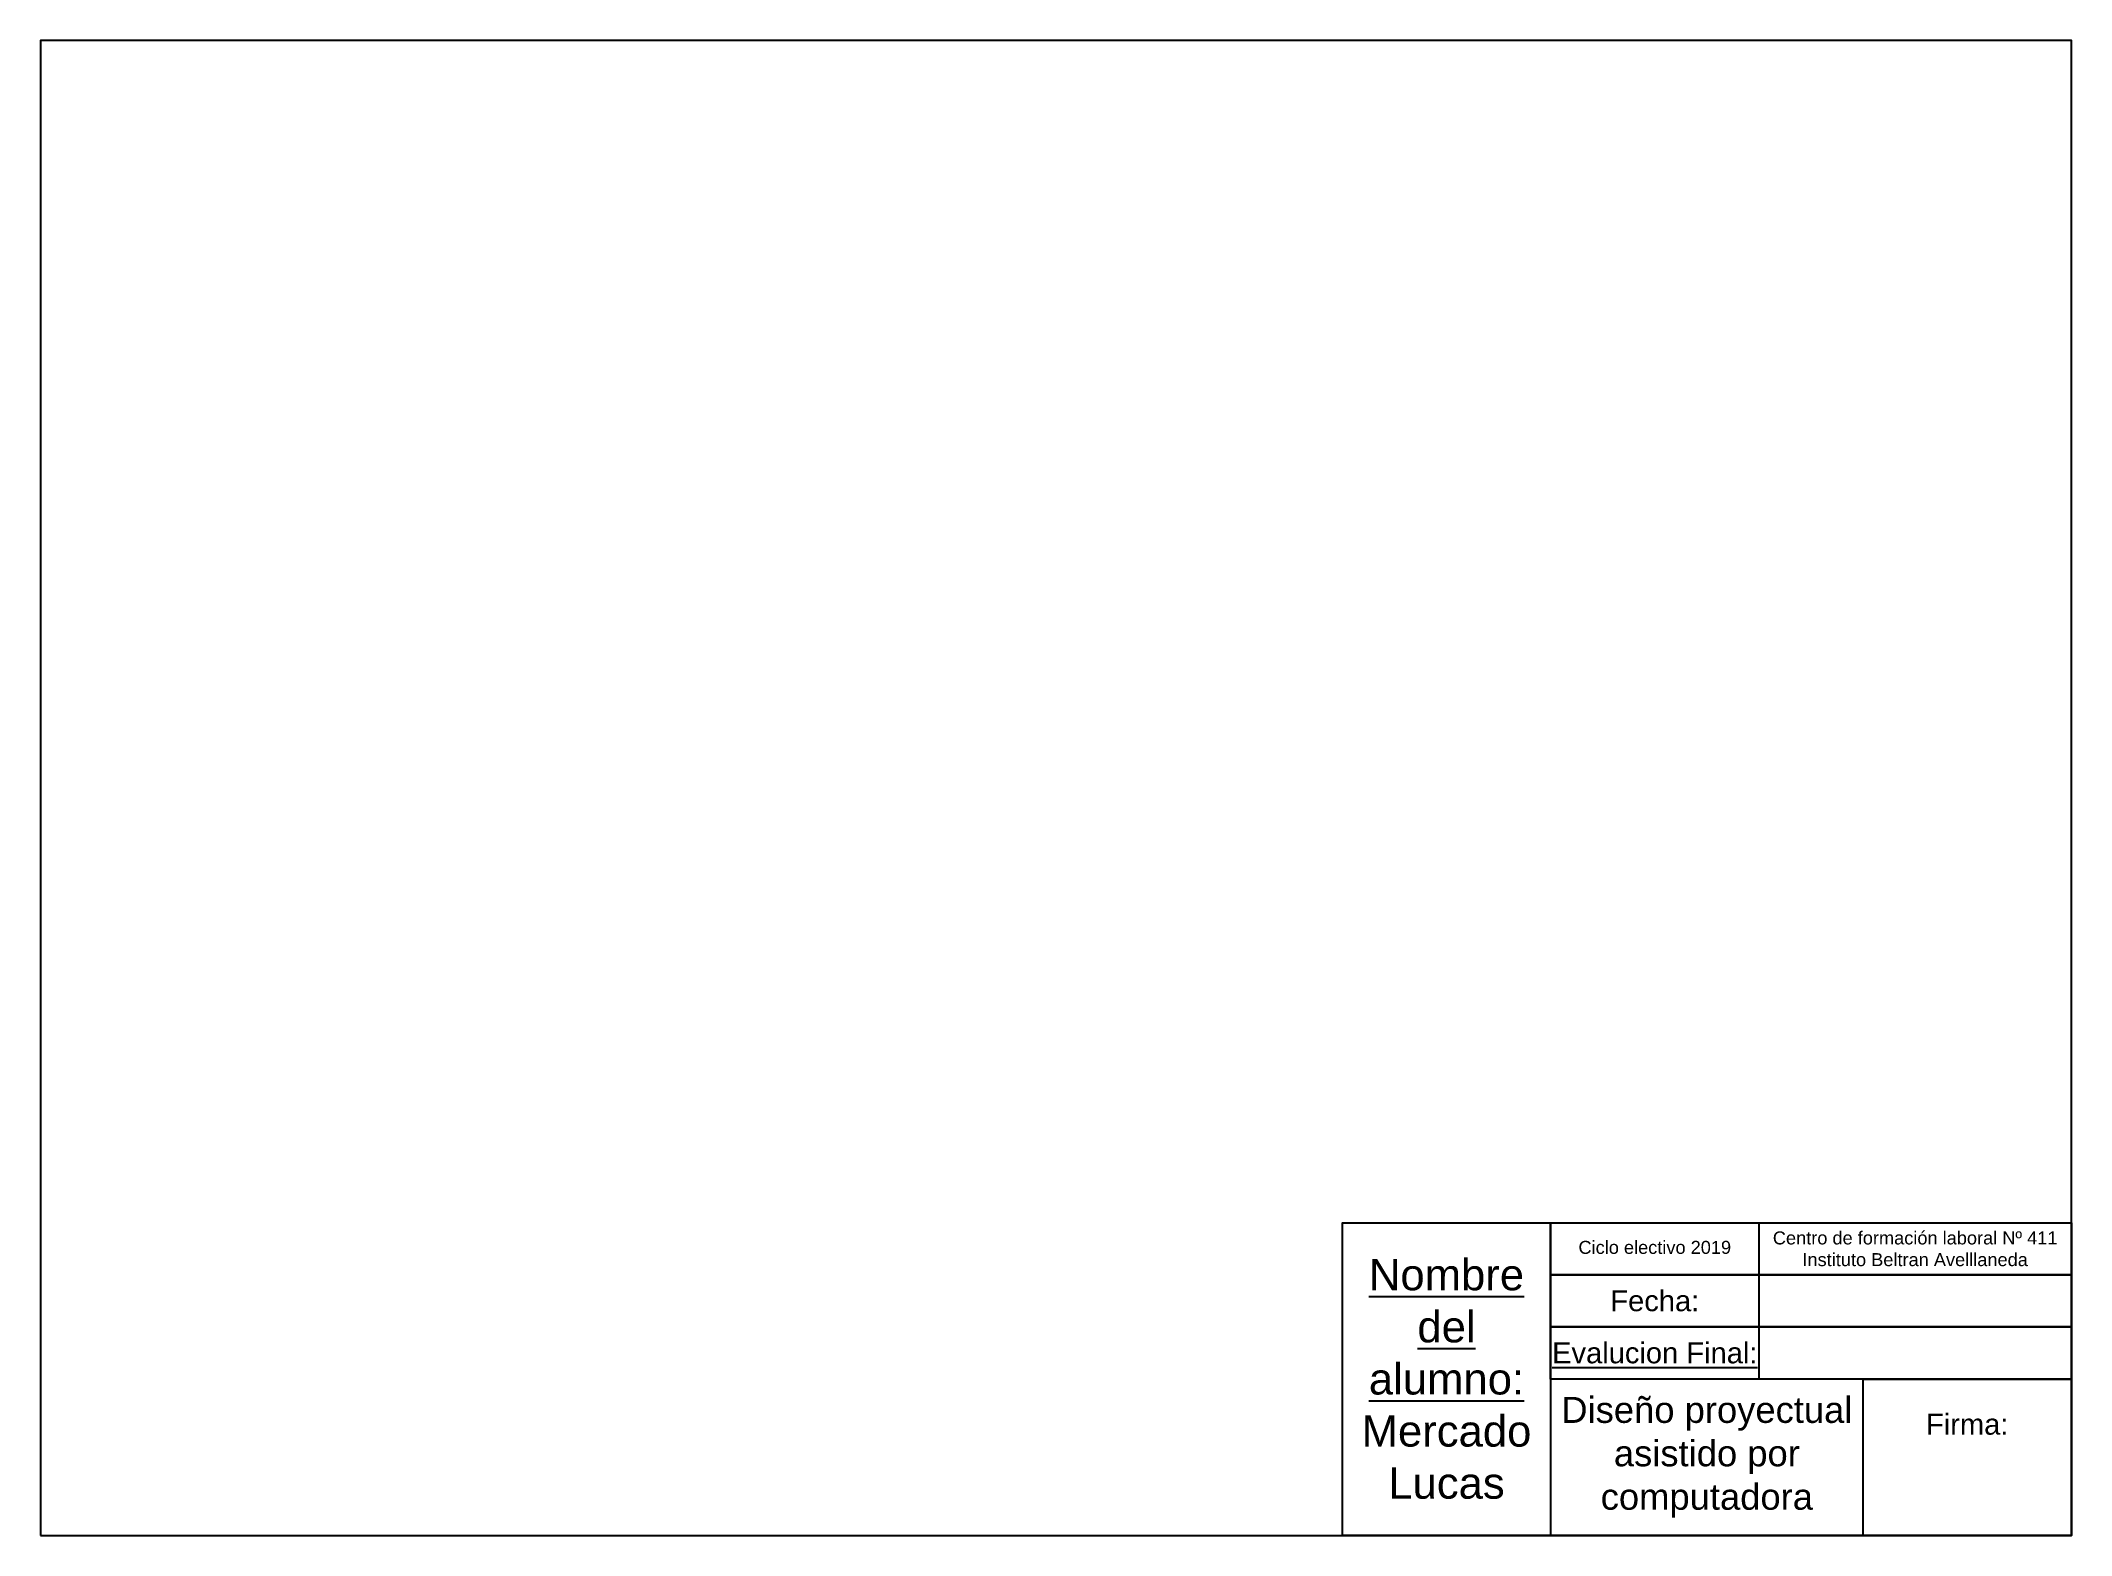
# Paper-space layout 'A3 Hotizontal' of a CAD drawing. Header units: millimetres. Extents: x 22 to 412, y 2 to 289.
import ezdxf

# ---------------------------------------------------------------- set-up
doc = ezdxf.new("R2010")
doc.units = ezdxf.units.MM
doc.layers.add('rotulo', color=102, linetype='Continuous')
doc.styles.get("Standard").update_dxf_attribs({"font": 'arial.ttf'})

psp = doc.layouts.new('A3 Hotizontal')

# ---------------------------------------------------------------- linework, layer by layer
at = {"layer": 'rotulo'}
for points in [[(21.83, 1.83), (411.81, 1.83), (411.81, 288.79), (21.83, 288.79)], [(411.81, 1.83), (271.81, 1.83), (271.81, 61.83), (411.81, 61.83)], [(271.81, 61.83), (311.81, 61.83), (311.81, 1.83), (271.81, 1.83)], [(411.81, 1.83), (271.81, 1.83), (271.81, 61.83), (411.81, 61.83)], [(271.81, 61.83), (311.81, 61.83), (311.81, 1.83), (271.81, 1.83)], [(311.81, 61.83), (411.81, 61.83), (411.81, 51.83), (311.81, 51.83)], [(311.81, 61.83), (351.81, 61.83), (351.81, 31.83), (311.81, 31.83)], [(311.81, 61.83), (411.81, 61.83), (411.81, 51.83), (311.81, 51.83)], [(311.81, 61.83), (351.81, 61.83), (351.81, 31.83), (311.81, 31.83)], [(311.81, 51.83), (411.81, 51.83), (411.81, 41.83), (311.81, 41.83)], [(311.81, 51.83), (411.81, 51.83), (411.81, 41.83), (311.81, 41.83)], [(311.81, 41.83), (411.81, 41.83), (411.81, 31.83), (311.81, 31.83)], [(311.81, 41.83), (411.81, 41.83), (411.81, 31.83), (311.81, 31.83)], [(411.81, 1.83), (371.81, 1.83), (371.81, 31.83), (411.81, 31.83)], [(411.81, 1.83), (371.81, 1.83), (371.81, 31.83), (411.81, 31.83)], [(411.81, 1.83), (371.81, 1.83), (371.81, 31.83), (411.81, 31.83)]]:
    psp.add_lwpolyline(points, close=True, dxfattribs=at)

# ---------------------------------------------------------------- texts
for s, width, heights, insert, char_height, attachment_point in [('Ciclo electivo 2019', 40, [7.09], (331.81, 57.1), 2.5, 5), ('Centro de formación laboral Nº 411 \\PInstituto Beltran Avelllaneda', 60, [9.77], (381.81, 56.83), 2.5, 5), ('{\\LNombre del alumno:}^JMercado Lucas', 40, [59.9], (291.81, 31.83), 6, 5), ('Fecha:', 40, [9.68], (331.81, 46.83), 4, 5), ('{\\LEvalucion Final:}', 40, [9.5], (331.81, 36.83), 4, 5), ('Diseño proyectual asistido por computadora', 60, [29.47], (341.81, 16.83), 5, 5), ('\\PFirma:', 40, [29.89], (391.81, 31.83), 4, 2)]:
    psp.add_mtext_dynamic_manual_height_columns(s, width=width, gutter_width=12.5, heights=heights, dxfattribs=dict(insert=insert, char_height=char_height, attachment_point=attachment_point))

doc.saveas('drawing.dxf')
